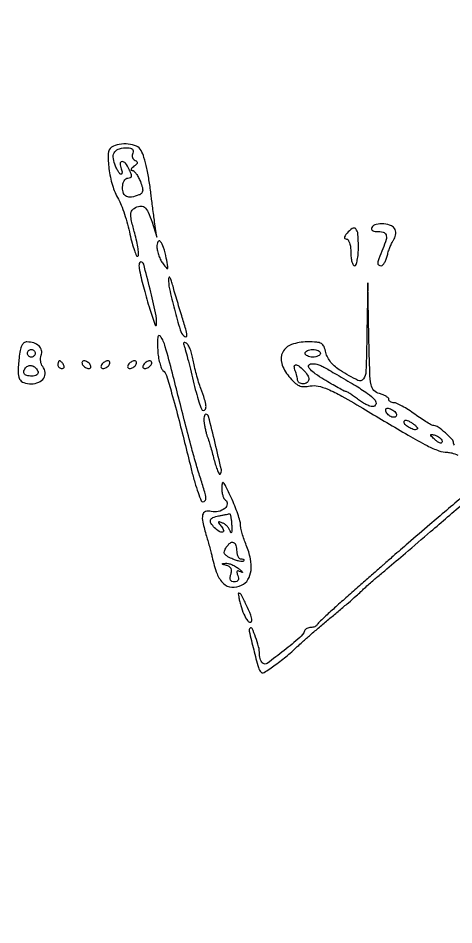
# Model space of a CAD drawing. Extents: x 50 to 925, y 21 to 441.
# Drawn here: x 82.5 to 197.1, y 202.9 to 441 of the extents above; entities that cross this region are included whole.
import ezdxf

# ---------------------------------------------------------------- set-up
doc = ezdxf.new("R2010")
doc.units = 0

msp = doc.modelspace()

# ---------------------------------------------------------------- linework, layer by layer
for points in [[(452.57679, 225.095507, -0.000001), (449.993678, 222.798179)], [(197.25501, 328.906871, -0.204352), (197.031608, 329.382705, 0.181467), (196.608227, 330.398737, 0.022553), (194.862753, 332.097555, 0.023434), (192.966839, 333.63038, 0.159594), (191.838331, 334, -0.12657), (191.315064, 334.134617, -0.00927), (190.017499, 334.88125, -0.012457), (188.489974, 335.850877, -0.009102), (186.841303, 337, 0.014229), (185.156732, 338.148665, 0.0175), (183.519902, 339.11875, 0.016071), (182.107937, 339.8322, 0.109365), (181.349962, 340, -0.06422), (180.833845, 340.066564, -0.081974), (180.396551, 340.261905, -0.098691), (180.103992, 340.551575, -0.149503), (180, 340.891592, 0.207093), (179.833251, 341.276918, 0.051316), (179.273669, 341.703576, 0.043894), (178.474131, 342.100854, 0.03189), (177.527382, 342.403771, -0.143245), (176.084669, 343.249971, -0.143687), (175.327479, 344.73926, -0.038602), (174.994001, 347.821407, -0.002261), (174.747644, 357.26218), (174.440524, 371.5), (174.220262, 358.282224, -0.00348), (173.983558, 348.263997, -0.147), (173.311743, 346.253529, -0.37245), (171.864886, 345.894353, -0.018843), (167.279338, 348.443819, -0.043298), (165.934811, 349.427524, -0.043794), (164.785379, 350.624644, -0.046481), (163.928288, 351.919664, -0.068997), (163.45743, 353.193819, 0.047189), (162.953408, 354.764509, 0.163213), (162.251899, 355.550928, 0.112961), (161.053885, 355.913474, 0.017225), (158.542989, 356, 0.083871), (154.44262, 355.307321, 0.188715), (152.08547, 353.290506, 0.203444), (151.82299, 350.335645, 0.096976), (153.707894, 346.935302, 0.025145), (155.218444, 345.31314, 0.087289), (156.399724, 344.510873, 0.106856), (157.648026, 344.245387, 0.04855), (159.31771, 344.413542, -0.102228), (161.394369, 344.400351, -0.049447), (163.937479, 343.588769, -0.026759), (167.608337, 341.764415, -0.005424), (173.901592, 338.11432, 0.001491), (185.089458, 331.50719, 0.013289), (190.095008, 328.747297, 0.03068), (193.135453, 327.404169, 0.088892), (195.39087, 327, -0.074225), (196.54168, 326.828215, -0.025077), (198.140015, 326.251106, -0.024307)], [(199.5, 315.478749, 0.000261), (190.788389, 308.040912, 0.000864), (185.066387, 303.133266, 0.001224), (181.108771, 299.710117, 0.004411), (178.610638, 297.499644, -0.00299), (177.85344, 296.825792, -0.000166), (175.47625, 294.736997, -0.000256), (172.645324, 292.253746, -0.000187), (169.5, 289.499644, 0.003027), (166.410101, 286.762922, 0.004553), (163.752083, 284.335833, 0.001922), (161.509499, 282.234194, 0.099265), (161.166667, 281.75, -0.123391), (160.941944, 281.462689, -0.05973), (160.539583, 281.220312, -0.053877), (160.034727, 281.055692, -0.051935), (159.5, 281, 0.059737), (158.965321, 280.935891, 0.059571), (158.460417, 280.747187, 0.065251), (158.05936, 280.468677, 0.116517), (157.833333, 280.139359, -0.122913), (156.598393, 278.387833, -0.011219), (152.450829, 274.967197, -0.007115), (148.040987, 271.594079, -0.307233), (146.924736, 271.546516, -0.115049), (146.569906, 271.899411, -0.049485), (146.271641, 272.501191, -0.045422), (146.068467, 273.233947, -0.044955), (146, 273.993917, 0.061198), (145.758423, 275.960246, 0.026105), (144.982148, 278.499511, 0.0205), (144.060094, 280.743435, 0.522303), (143.508852, 280.842186, 0.259469), (143.283545, 280.051689, 0.003814), (144.465552, 275.17325, 0.005909), (145.701526, 270.473359, 0.129828), (146.409557, 269.25711, 0.355121), (147.189669, 269.17652, 0.010201), (150.143251, 271.196828, 0.018386), (153.335387, 273.659403, 0.019142), (156.293826, 276.318369, -0.011628), (157.538801, 277.471599, -0.002864), (159.637831, 279.305833, -0.00293), (162.066955, 281.379369, -0.002928), (164.520911, 283.424894, 0.002865), (166.966103, 285.462596, 0.002932), (169.368928, 287.512663, 0.002842), (171.434285, 289.31643, 0.012273), (172.628632, 290.424894, -0.007265), (173.614882, 291.358786, -0.00418), (174.828567, 292.45646, -0.004175), (176.066353, 293.538888, -0.006959), (177.128632, 294.426885, 0.005289), (179.504677, 296.399661, 0.000737), (184.375311, 300.54381, 0.00069), (190.988546, 306.203271, 0.000288), (199.897286, 313.857407, 0.001589)]]:
    msp.add_lwpolyline(points, format="xyb")
for points in [[(107.119876, 407.095249, 0.251866), (106.189576, 405.442717, 0.037224), (106.40813, 401.483546, 0.039883), (107.338568, 397.102789, 0.059015), (108.891182, 393.5, -0.038101), (109.648971, 391.925738, -0.013194), (110.504936, 389.551917, -0.013021), (111.313876, 386.876748, -0.014767), (111.945873, 384.272484, 0.0121), (112.504327, 381.916518, 0.021413), (113.094001, 380.008651, 0.018453), (113.651183, 378.611556, 0.45499), (114.003766, 378.502328, 0.278475), (114.225479, 378.934474, 0.016275), (114.068845, 380.46926, 0.020834), (113.729534, 382.378163, 0.013473), (113.18613, 384.556018, -0.00824), (112.361647, 387.719079, -0.054997), (112.153247, 389.330363, -0.125443), (112.386646, 390.323415, -0.132434), (113.064236, 391.059918, -0.096374), (114.566356, 391.645208, -0.213092), (115.736163, 391.358303, -0.123988), (116.731639, 390.085304, -0.025941), (117.750399, 387.41985), (119.0199, 383.5), (118.430724, 387.5, -0.002237), (118.18086, 389.250661, -0.001612), (117.917091, 391.20625, -0.001628), (117.678293, 393.067684, -0.003528), (117.509539, 394.5, 0.012752), (117.012079, 398.142692, 0.015024), (116.350374, 401.559886, 0.015801), (115.607356, 404.43476, 0.051714), (114.865741, 406.25, 0.170029), (113.649572, 407.366662, 0.074447), (111.50457, 407.931111, 0.069623), (109.105027, 407.858311, 0.099133)], [(112.663166, 405.564608, 0.082155), (112.543046, 404.979448, 0.090516), (112.624841, 404.407372, 0.098237), (112.893028, 403.937231, 0.117578), (113.306177, 403.640739, -0.086156), (113.763471, 403.353863, -0.264347), (113.874943, 403.01946, -0.159252), (113.648567, 402.615665, -0.032119), (113, 402.091444, 0.030721), (112.489548, 401.681211, 0.105695), (112.243411, 401.337743, 0.307597), (112.284308, 401.119975, 0.195817), (112.530762, 401.015313, -0.192474), (113.000724, 400.819297, -0.042068), (113.584239, 400.142147, -0.038033), (114.169829, 399.189475, -0.028556), (114.669614, 398.064337, -0.019229), (115.191321, 396.502958, -0.097112), (115.273899, 395.591958, -0.176056), (114.985584, 394.997767, -0.101368), (114.307064, 394.564337, -0.045724), (112.345334, 394.010788, -0.152672), (111.032682, 394.16822, -0.202517), (110.265722, 394.99348, -0.087515), (110, 396.5, -0.048118), (110.097166, 397.507326, -0.080162), (110.390591, 398.30545, -0.106963), (110.843231, 398.815941, -0.159399), (111.405915, 399, 0.097767), (112.045329, 399.126233, 0.274362), (112.309264, 399.47674, 0.121218), (112.2217, 400.139393, 0.017076), (111.672304, 401.414637, 0.056156), (110.767641, 402.87987, 0.223382), (109.848098, 403.342263, 0.43404), (109.364882, 402.85201, 0.081573), (109.650663, 401.467975, -0.036096), (109.821238, 400.905101, -0.067267), (109.86293, 400.431218, -0.110398), (109.777295, 400.117508, -0.277945), (109.582238, 400, -0.231392), (109.279546, 400.148006, -0.027096), (108.838208, 400.78344, -0.028039), (108.370913, 401.645337, -0.019359), (107.936495, 402.667031, -0.074776), (107.522791, 404.570201, -0.18578), (107.94064, 405.90865, -0.166612), (109.196327, 406.714628, -0.058115), (111.356989, 406.984687, -0.057926), (112.123272, 406.902011, -0.152146), (112.596354, 406.627881, -0.186233), (112.774265, 406.176426, -0.093661)], [(169, 384.5, 0.024942), (168.48229, 383.808783, 0.128583), (168.325424, 383.361364, 0.300026), (168.467821, 383.101643, 0.122183), (168.877555, 383, -0.260797), (169.309242, 382.758403, -0.060073), (169.670282, 381.971875, -0.047226), (169.918393, 380.840881, -0.030402), (170, 379.5, 0.027026), (170.072542, 378.158889, 0.042582), (170.29375, 377.028125, 0.052312), (170.614308, 376.232098, 0.277684), (171, 376, 0.322437), (171.389817, 376.280551, 0.031449), (171.70625, 377.46875, 0.03053), (171.927795, 379.083446, 0.01883), (172, 381, 0.018908), (171.875065, 384.302644, 0.159586), (171.313682, 385.66015, 0.384403), (170.39487, 385.778584, 0.068177)], [(175.5, 386, 0.181305), (175.4253, 385.621513, 0.187549), (175.619391, 385.29375, 0.114234), (176.093189, 385.07192, 0.052649), (176.774316, 385, -0.060556), (178.498762, 384.790382, -0.250759), (179.252595, 384.111251, -0.162356), (179.28304, 382.85311, -0.024522), (178.414895, 380.450557, 0.005904), (177.344642, 377.80158, 0.06885), (177.085694, 376.7185, 0.26963), (177.318529, 376.210194, 0.154852), (177.980948, 376, 0.209908), (178.403145, 376.185415, 0.051547), (178.866718, 376.807813, 0.043971), (179.295474, 377.697015, 0.031739), (179.618835, 378.75, -0.020402), (179.941859, 379.893598, -0.018047), (180.368908, 381.055634, -0.018419), (180.830168, 382.074521, -0.051284), (181.249763, 382.737265, 0.077083), (181.579472, 383.322533, 0.054315), (181.767123, 384.055449, 0.054003), (181.793193, 384.816917, 0.073313), (181.64326, 385.487265, 0.207507), (180.661217, 386.488714, 0.075821), (178.688916, 386.960141, 0.075539), (176.657981, 386.822799, 0.202426)], [(119.031803, 380.95, 0.051302), (119.157542, 379.866146, 0.031664), (119.51413, 378.632188, 0.031551), (120.027095, 377.444499, 0.048376), (120.629108, 376.5, 0.008824), (121.622631, 375.275864, 0.520661), (121.865732, 375.297486, 0.178798), (121.936298, 375.713187, 0.003104), (121.491952, 378, 0.026036), (120.77662, 380.799288, 0.09853), (119.916313, 382.379043, 0.555077), (119.309025, 382.294842, 0.108558)], [(114.447065, 374.75, 0.012481), (115.636595, 369.841733, 0.009832), (117.160675, 364.588918, 0.008813), (118.555342, 360.375857, 0.824284), (118.909733, 360.4277, 0.06299), (118.654896, 363.645839, 0.00989), (117.235675, 369.857625, 0.004019), (115.545784, 376.409211, 0.339825), (114.77691, 377, 0.281089), (114.501314, 376.831774, 0.082477), (114.343408, 376.339063, 0.056551), (114.319724, 375.612363, 0.033113)], [(122.102088, 372.644345, 0.067973), (122.323163, 369.913451, 0.010253), (123.614874, 364.566046, 0.007703), (125.121588, 359.183243, 0.121184), (126.077491, 357.55, 0.230707), (126.641573, 357.346266, 0.412489), (126.925335, 357.696123, 0.045507), (126.603917, 359.350071, 0.005636), (125.538817, 362.865786, -0.002725), (124.91089, 364.895799, -0.001966), (124.231692, 367.166825, -0.001985), (123.60296, 369.331256, -0.004306), (123.140904, 371, 0.013743), (122.771537, 372.242338, 0.061819), (122.449351, 372.926776, 0.477895), (122.24086, 372.951016, 0.18713)], [(119.231856, 353.75, 0.022647), (119.41672, 352.049643, 0.026184), (119.749904, 350.454688, 0.026609), (120.168881, 349.153442, 0.119753), (120.618881, 348.5, -0.132806), (121.509377, 347.133012, -0.008645), (122.901997, 342.566809, -0.007583), (124.849277, 335.350563, -0.001469), (128.131205, 322.25, 0.009779), (128.97954, 319.087584, 0.015575), (129.841138, 316.423437, 0.009498), (130.649316, 314.295278, 0.306289), (131.08612, 314, 0.233708), (131.709286, 314.308106, 0.188334), (131.918378, 315.03486, 0.050839), (131.618054, 316.565418, 0.005516), (130.531555, 320, -0.00866), (129.397545, 323.66474, -0.005324), (128.183206, 328.016446, -0.002724), (126.438115, 334.682802, -0.000434), (123.105494, 347.75, 0.007382), (121.221365, 354.731113, 0.073861), (119.975668, 357.477482, 0.71648), (119.264682, 357.299049, 0.036145)], [(82.770881, 351.75, 0.019397), (82.53555, 348.088586, 0.118451), (82.92856, 346.24837, 0.206165), (83.998123, 345.314155, 0.077988), (86, 345, 0.099029), (87.94804, 345.389647, 0.148059), (89.278887, 346.485387, 0.176281), (89.64381, 347.982907, 0.146733), (89, 349.5, -0.086099), (88.653099, 350.104544, -0.056284), (88.464128, 350.887847, -0.054743), (88.451716, 351.72081, -0.068087), (88.628464, 352.474177, 0.15302), (88.71019, 353.775403, 0.146157), (88.038715, 354.918232, 0.113657), (86.675822, 355.703967, 0.071955), (84.855035, 355.984687, 0.160658), (84.068979, 355.733511, 0.121989), (83.482266, 355.037135, 0.068524), (83.063023, 353.774246, 0.020182)], [(126.193939, 354.914045, -0.025177), (126.489475, 353.993424, -0.002242), (127.105268, 351.638813, -0.002921), (127.81112, 348.821295, -0.002274), (128.546721, 345.75, 0.009362), (129.302949, 342.779162, 0.014973), (130.071406, 340.276563, 0.008801), (130.794282, 338.268038, 0.311453), (131.182844, 338, 0.285003), (131.766914, 338.362357, 0.14223), (131.926662, 339.252045, 0.05296), (131.572043, 340.909935, 0.010941), (130.579564, 343.729764, -0.014554), (129.990456, 345.442963, -0.009044), (129.394757, 347.483751, -0.009071), (128.879537, 349.520384, -0.01618), (128.540832, 351.214921, 0.02441), (128.221027, 352.688344, 0.028711), (127.771868, 354.043951, 0.029587), (127.268124, 355.12373, 0.131133), (126.791329, 355.628966, 0.059641), (126.350993, 355.833281, 0.306602), (126.105547, 355.762778, 0.228429), (126.032381, 355.472515, 0.039706)], [(87, 353, -0.099038), (86.923658, 352.618362, -0.097945), (86.70625, 352.29375, -0.097945), (86.381638, 352.076342, -0.099038), (86, 352, -0.099038), (85.618362, 352.076342, -0.097945), (85.29375, 352.29375, -0.097945), (85.076342, 352.618362, -0.099038), (85, 353, -0.099038), (85.076342, 353.381638, -0.097945), (85.29375, 353.70625, -0.097945), (85.618362, 353.923658, -0.099038), (86, 354, -0.099038), (86.381638, 353.923658, -0.097945), (86.70625, 353.70625, -0.097945), (86.923658, 353.381638, -0.099038)], [(162, 353, -0.191087), (161.848523, 352.618118, -0.088204), (161.4125, 352.29375, -0.068025), (160.765418, 352.073693, -0.048028), (160, 352, -0.048028), (159.234582, 352.073693, -0.068025), (158.5875, 352.29375, -0.088204), (158.151477, 352.618118, -0.191087), (158, 353, -0.191087), (158.151477, 353.381882, -0.088204), (158.5875, 353.70625, -0.068025), (159.234582, 353.926307, -0.048028), (160, 354, -0.048028), (160.765418, 353.926307, -0.068025), (161.4125, 353.70625, -0.088204), (161.848523, 353.381882, -0.191087)], [(93, 350, 0.105053), (93.081062, 349.618444, 0.099167), (93.311086, 349.29375, 0.09642), (93.654762, 349.076123, 0.093332), (94.059017, 349, 0.108972), (94.413961, 349.078288, 0.182303), (94.6254, 349.29375, 0.161196), (94.656512, 349.6179, 0.082592), (94.5, 350, 0.029505), (94.231006, 350.382774, 0.035638), (93.933975, 350.70625, 0.038439), (93.65171, 350.934461, 0.151918), (93.440983, 351, 0.210953), (93.272352, 350.92554, 0.081139), (93.129539, 350.70625, 0.061769), (93.032345, 350.382849, 0.042167)], [(99.5, 350, 0.064269), (99.810561, 349.617474, 0.051777), (100.230237, 349.29375, 0.053414), (100.689814, 349.073533, 0.085235), (101.118034, 349, 0.117858), (101.449529, 349.079239, 0.186277), (101.642737, 349.29375, 0.154201), (101.661825, 349.617617, 0.076764), (101.5, 350, 0.064269), (101.189439, 350.382526, 0.051777), (100.769763, 350.70625, 0.053414), (100.310186, 350.926467, 0.085235), (99.881966, 351, 0.117858), (99.550471, 350.920761, 0.186277), (99.357263, 350.70625, 0.154201), (99.338175, 350.382383, 0.076764)], [(104.5, 350, 0.076764), (104.338175, 349.617617, 0.154201), (104.357263, 349.29375, 0.186277), (104.550471, 349.079239, 0.117858), (104.881966, 349, 0.085235), (105.310186, 349.073533, 0.053414), (105.769763, 349.29375, 0.051777), (106.189439, 349.617474, 0.064269), (106.5, 350, 0.076764), (106.661825, 350.382383, 0.154201), (106.642737, 350.70625, 0.186277), (106.449529, 350.920761, 0.117858), (106.118034, 351, 0.085235), (105.689814, 350.926467, 0.053414), (105.230237, 350.70625, 0.051777), (104.810561, 350.382526, 0.064269)], [(111.5, 350, 0.076764), (111.338175, 349.617617, 0.154201), (111.357263, 349.29375, 0.186277), (111.550471, 349.079239, 0.117858), (111.881966, 349, 0.085235), (112.310186, 349.073533, 0.053414), (112.769763, 349.29375, 0.051777), (113.189439, 349.617474, 0.064269), (113.5, 350, 0.076764), (113.661825, 350.382383, 0.154201), (113.642737, 350.70625, 0.186277), (113.449529, 350.920761, 0.117858), (113.118034, 351, 0.085235), (112.689814, 350.926467, 0.053414), (112.230237, 350.70625, 0.051777), (111.810561, 350.382526, 0.064269)], [(115.5, 350, 0.076764), (115.338175, 349.617617, 0.154201), (115.357263, 349.29375, 0.186277), (115.550471, 349.079239, 0.117858), (115.881966, 349, 0.085235), (116.310186, 349.073533, 0.053414), (116.769763, 349.29375, 0.051777), (117.189439, 349.617474, 0.064269), (117.5, 350, 0.076764), (117.661825, 350.382383, 0.154201), (117.642737, 350.70625, 0.186277), (117.449529, 350.920761, 0.117858), (117.118034, 351, 0.085235), (116.689814, 350.926467, 0.053414), (116.230237, 350.70625, 0.051777), (115.810561, 350.382526, 0.064269)], [(170.920612, 344.697544, -0.019384), (174.387982, 342.466686, -0.065209), (176.375033, 340.649752, -0.271922), (176.557481, 339.57953, -0.311706), (175.718192, 339, -0.089989), (174.99171, 339.131818, -0.026395), (173.948322, 339.5875, -0.025583), (172.806913, 340.234523, -0.024921), (171.727129, 341, 0.010226), (170.711165, 341.766052, 0.013888), (169.76186, 342.4125, 0.010767), (168.95313, 342.906703, 0.132517), (168.607293, 343, -0.123327), (168.217942, 343.097519, -0.00353), (166.701391, 343.921865, -0.006955), (164.925938, 344.935735, -0.004707), (162.929719, 346.138262, -0.013051), (160.665534, 347.61425, -0.048754), (159.368603, 348.709373, -0.118123), (158.895688, 349.503749, -0.342258), (159.105563, 350.065241, -0.131347), (159.781098, 350.268579, -0.052388), (160.753345, 350.196985, -0.046442), (161.855626, 349.890732, -0.040107), (162.940867, 349.374523, -0.001158), (164.281084, 348.595598, -0.000337), (166.340559, 347.390393, -0.000339), (168.657608, 346.030244, -0.000363)], [(87.770833, 348.1875, -0.179733), (87.755382, 347.732137, -0.142962), (87.446404, 347.345, -0.098609), (86.860897, 347.085896, -0.055066), (86.083333, 347, -0.065198), (84.805115, 347.167385, -0.196257), (84.117382, 347.688046, -0.241718), (84.070848, 348.45172, -0.093249), (84.6875, 349.354167, -0.155894), (85.468249, 349.756771, -0.132907), (86.393926, 349.666264, -0.11722), (87.235871, 349.09629, -0.105531)], [(157.571429, 348.571429, -0.0566), (158.622065, 347.251592, -0.14583), (158.94339, 346.088845, -0.243985), (158.520425, 345.312059, -0.149489), (157.5, 345, -0.05931), (156.926346, 345.068287, -0.078243), (156.440625, 345.269725, -0.096657), (156.115298, 345.567982, -0.16037), (156, 345.918213, 0.04425), (155.959197, 346.378353, 0.015326), (155.821697, 347.03135, 0.015089), (155.625376, 347.745256, 0.016969), (155.393011, 348.418213, -0.071168), (155.139003, 349.531547, -0.417732), (155.490639, 349.941328, -0.185786), (156.307455, 349.691191, -0.030221)], [(182, 336.809678, -0.310331), (181.626672, 336.266106, -0.180578), (180.801325, 336.257968, -0.106345), (179.819479, 336.872631, -0.120025), (179.22894, 337.81318, -0.108271), (179.181849, 338.25556, -0.257062), (179.366128, 338.517614, -0.161356), (179.780247, 338.573751, -0.045328), (180.41644, 338.393691, -0.049992), (181.022161, 338.088813, -0.054888), (181.534829, 337.677724, -0.062067), (181.884859, 337.227906, -0.13514)], [(131.435991, 334.75, 0.014091), (131.593259, 333.778781, 0.010598), (131.818764, 332.720312, 0.010736), (132.073519, 331.733224, 0.024147), (132.318399, 331, -0.01817), (132.612149, 330.154223, -0.003875), (133.057601, 328.662536, -0.004047), (133.546678, 326.924812, -0.003842), (134.016353, 325.149058, 0.012738), (134.479783, 323.515086, 0.023768), (134.950551, 322.222866, 0.024877), (135.376024, 321.334451, 0.501634), (135.63072, 321.297387, 0.256784), (135.961154, 322.434967, 0.003844), (134.34378, 329.414819, 0.003414), (132.613581, 336.417729, 0.343014), (131.864687, 337, 0.285091), (131.606572, 336.839807, 0.068011), (131.438355, 336.339063, 0.049958), (131.373909, 335.612282, 0.030251)], [(187.49765, 333.164316, -0.255929), (186.734355, 332.941272, -0.065434), (185.480643, 333.395344, -0.064038), (184.357084, 334.174062, -0.212314), (184, 334.977089, -0.219666), (184.153279, 335.309146, -0.202213), (184.513359, 335.423229, -0.089132), (185.120691, 335.255136, -0.027617), (185.954522, 334.796329, -0.023297), (186.674382, 334.298722, -0.040514), (187.214056, 333.81342, -0.052829), (187.526449, 333.404061, -0.345793)], [(194, 329.770566, -0.214681), (193.871103, 329.484197, -0.22275), (193.574222, 329.396714, -0.100348), (193.096566, 329.57205, -0.035237), (192.5, 330, -0.012711), (191.925401, 330.50208, -0.017822), (191.440625, 330.980891, -0.014236), (191.071145, 331.395857, -0.176553), (191, 331.59106, -0.407084), (191.095087, 331.688496, -0.044074), (191.440625, 331.666459, -0.034664), (191.924595, 331.557685, -0.019009), (192.5, 331.361626, -0.054778), (193.073663, 331.065988, -0.05745), (193.559375, 330.656816, -0.064053), (193.88993, 330.201557, -0.125677)], [(136.057606, 317.809017, 0.036367), (136.112931, 316.731438, 0.041148), (136.324936, 315.718147, 0.045344), (136.649144, 314.90437, 0.137729), (137.048558, 314.469989, -0.29865), (137.521395, 313.45719, -0.188844), (136.853855, 312.282988, -0.111429), (135.159253, 311.446304, -0.121235), (133.324203, 311.454766, 0.132223), (131.806755, 311.428943, 0.281305), (131.042771, 310.596301, 0.105662), (131.074574, 308.675726, 0.016538), (132.054833, 304.993398, -0.003901), (132.490353, 303.509293, -0.003333), (132.926681, 301.938686, -0.003359), (133.304295, 300.505315, -0.009547), (133.541572, 299.5, 0.036845), (134.830578, 295.122117, 0.112677), (136.527727, 292.556464, 0.175979), (138.679625, 291.611983, 0.123808), (141.304162, 292.092724, 0.152201), (142.955303, 293.5692, 0.106527), (143.762227, 295.949459, 0.080349), (143.619835, 299.05906, 0.047452), (142.515504, 302.617135, -0.015267), (141.93539, 304.134147, -0.014996), (141.445179, 305.692738, -0.01505), (141.098061, 307.083229, -0.053686), (141, 307.99388, 0.070656), (140.85928, 308.984724, 0.011991), (140.282547, 310.809418, 0.012887), (139.492669, 312.934373, 0.011155), (138.557606, 315.121757, 0.004832), (137.185915, 318.066347, 0.076073), (136.564574, 318.979526, 0.589469), (136.211918, 318.891805, 0.060151)], [(138.688684, 307.75, -0.01026), (138.705632, 306.587216, -0.052019), (138.634635, 305.943739, -0.585536), (138.501111, 305.902796, -0.135892), (138.344464, 306.164856, 0.068151), (138.052325, 306.846821, 0.047867), (137.555325, 307.519271, 0.048007), (136.941832, 308.082506, 0.070206), (136.30163, 308.437748, 0.013983), (135.442336, 308.740209, 0.40644), (135.252083, 308.645566, 0.254057), (135.29525, 308.378918, 0.008661), (135.981001, 307.522892, -0.082771), (136.572584, 306.507547, -0.4689), (136.30438, 306.033116, -0.194294), (135.392383, 306.222221, -0.049324), (134.2, 307.2, -0.048879), (133.227668, 308.383597, -0.2334), (133.116318, 309.225833, -0.222225), (133.719512, 309.854796, -0.044701), (135.25, 310.294267, 0.001281), (136.150863, 310.470175, 0.001541), (136.996892, 310.640337, 0.001314), (137.708699, 310.787737, 0.010353), (138.037292, 310.863818, -0.395023), (138.253452, 310.744552, -0.027001), (138.450272, 310.005309, -0.027098), (138.606365, 308.986552, -0.015691)], [(140, 300.940983, 0.058189), (140.086686, 300.198629, 0.077332), (140.342708, 299.570164, 0.09607), (140.721641, 299.14908, 0.163043), (141.166667, 299, -0.044939), (141.578311, 298.962928, -0.132582), (141.832752, 298.842127, -0.259253), (141.898521, 298.665562, -0.160003), (141.795893, 298.462559, -0.214719), (141.43228, 298.324704, -0.034898), (140.664976, 298.42533, -0.033165), (139.719512, 298.683406, -0.023692), (138.700667, 299.090524, -0.026604), (137.365857, 299.786665, -0.148265), (136.826055, 300.374893, -0.19977), (136.789036, 301.062826, -0.054469), (137.271592, 302.063281, -0.078016), (138.243024, 303.184452, -0.279818), (139.14022, 303.325044, -0.23688), (139.794963, 302.57152, -0.062628)], [(140.55887, 296.425843, -0.009622), (141.241568, 295.850085, -0.07349), (141.512686, 295.530941, -0.680599), (141.449856, 295.446143, -0.054398), (141.080061, 295.589887, 0.038275), (140.424131, 295.869466, 0.308299), (140.12462, 295.786024, 0.244026), (140.047442, 295.444564, 0.027507), (140.298676, 294.664045, -0.057691), (140.486092, 293.933584, -0.158945), (140.392418, 293.416909, -0.186985), (140.028962, 293.106718, -0.084397), (139.401228, 293, -0.092338), (138.755086, 293.120353, -0.19035), (138.383021, 293.463168, -0.143679), (138.285444, 294.050304, -0.046687), (138.474187, 294.918669, 0.060338), (138.643063, 295.812168, 0.132458), (138.507885, 296.489061, 0.14177), (138.060259, 296.977177, 0.073347), (137.291574, 297.302668, -0.006483), (136.387453, 297.550055, -0.231504), (136.230642, 297.691818, -0.493172), (136.301125, 297.810589, -0.011151), (137.05887, 297.883999, -0.082114), (137.794002, 297.817966, -0.035341), (138.730029, 297.503516, -0.033756), (139.701074, 297.019709, -0.037934)], [(141.052354, 286.817451, 0.03225), (141.885244, 284.490902, 0.057734), (142.899122, 282.734808, 0.251405), (143.585407, 282.41234, 0.398675), (144, 282.84966, 0.098586), (143.719994, 284.25597, 0.014286), (142.518478, 286.934673, 0.008839), (141.155949, 289.631077, 0.278166), (140.544126, 290, 0.443738), (140.422657, 289.86577, 0.014655), (140.526556, 289.065126, 0.019199), (140.731278, 288.038055, 0.01104)]]:
    msp.add_lwpolyline(points, format="xyb", close=True)

doc.saveas('drawing.dxf')
